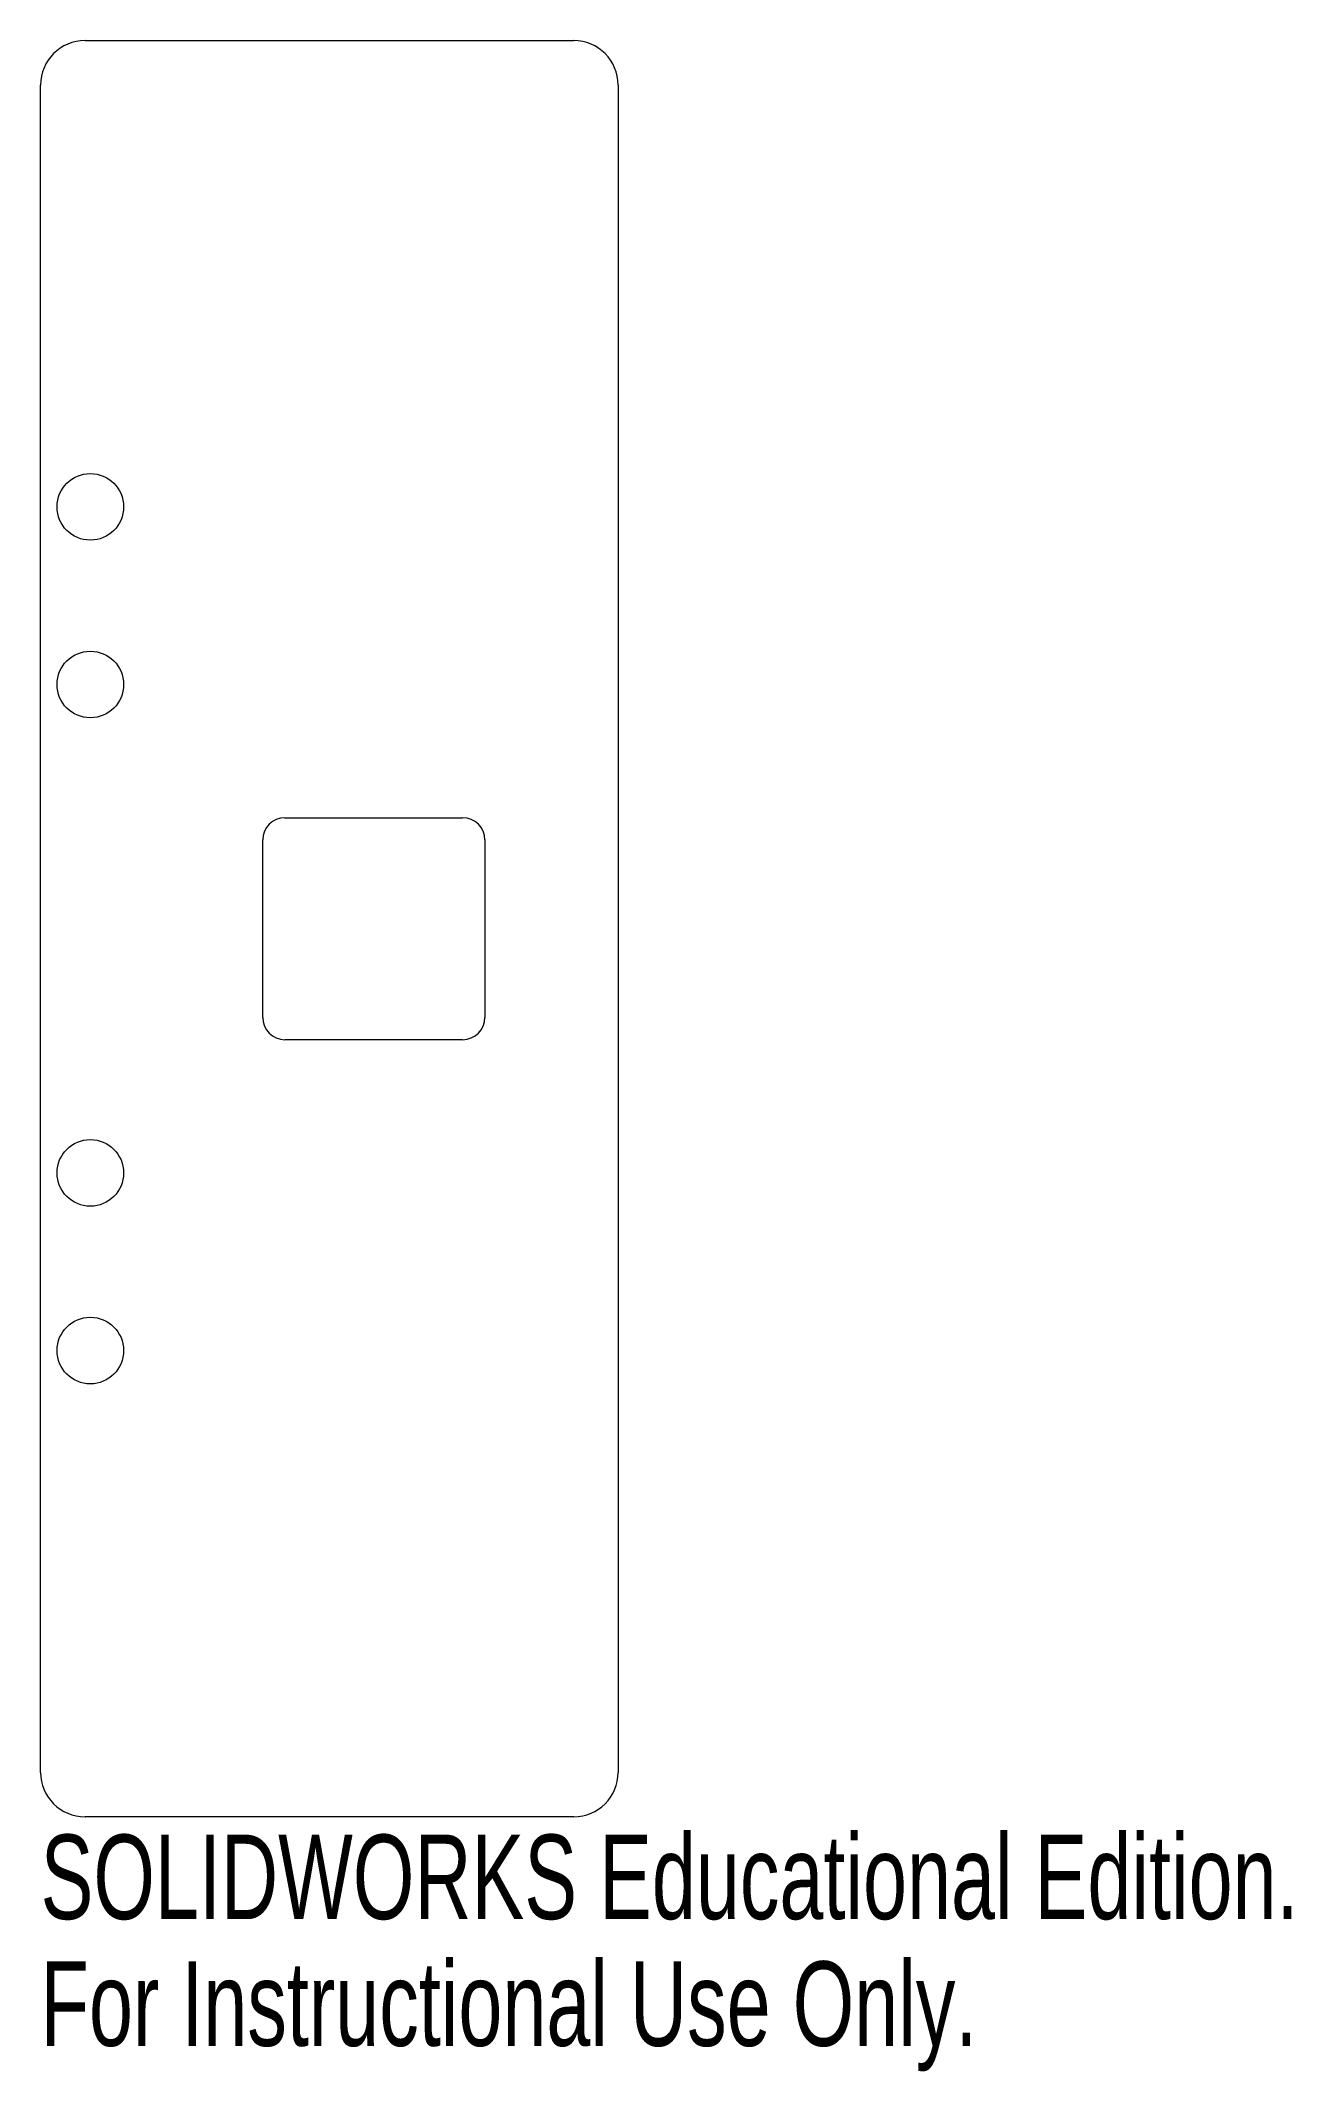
# Model space of a CAD drawing. Header units: inches. Extents: x -0.46 to 2.35, y -2.07 to 2.5.
import ezdxf

# ---------------------------------------------------------------- set-up
doc = ezdxf.new("R2010")
doc.units = ezdxf.units.IN
doc.header["$MEASUREMENT"] = 0
doc.styles.add('SLDTEXTSTYLE0', font='TXT', dxfattribs={"width": 0.7})

msp = doc.modelspace()

# ---------------------------------------------------------------- linework, layer by layer
at = {"color": 7, "linetype": 'Continuous', "lineweight": 15}
for p, q in [((-0.3612, 2.5), (0.7388, 2.5)), ((-0.4612, -1.4), (-0.4612, 2.4)), ((0.8388, 2.4), (0.8388, -1.4)), ((0.0888, 0.75), (0.4888, 0.75)), ((0.0388, 0.3), (0.0388, 0.7)), ((0.5388, 0.7), (0.5388, 0.3)), ((0.4888, 0.25), (0.0888, 0.25)), ((0.7388, -1.5), (-0.3612, -1.5))]:
    msp.add_line(p, q, dxfattribs=at)
for centre in [(-0.3493, 1.45), (-0.3493, 1.05), (-0.3493, -0.05), (-0.3493, -0.45)]:
    msp.add_circle(centre, 0.075, dxfattribs=at)
for centre, radius, start, end in [((-0.3612, 2.4), 0.1, 90, 180), ((0.7388, 2.4), 0.1, 0, 90), ((0.0888, 0.7), 0.05, 90, 180), ((0.4888, 0.7), 0.05, 0, 90), ((0.0888, 0.3), 0.05, 180, 270), ((0.4888, 0.3), 0.05, 270, 0), ((-0.3612, -1.4), 0.1, 180, 270), ((0.7388, -1.4), 0.1, 270, 0)]:
    msp.add_arc(centre, radius, start, end, dxfattribs=at)

# ---------------------------------------------------------------- texts
at = {"color": 7, "linetype": 'Continuous', "char_height": 0.1903, "attachment_point": 1, "style": 'SLDTEXTSTYLE0'}
for s, insert in [('SOLIDWORKS Educational Edition.', (-0.4612, -1.5401)), ('For Instructional Use Only.', (-0.4612, -1.8256))]:
    msp.add_mtext(s, dxfattribs=dict(at, insert=insert))

doc.saveas('drawing.dxf')
